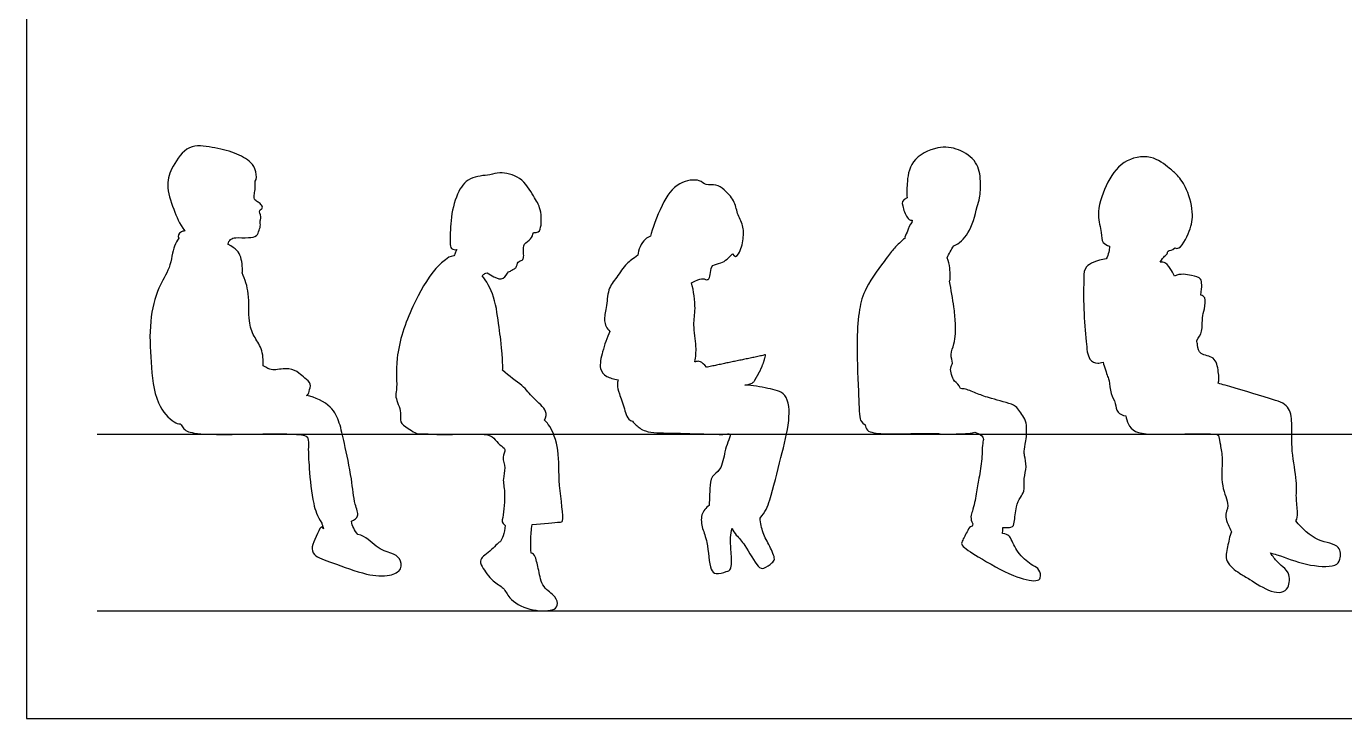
# Model space of a CAD drawing. Header units: millimetres. Extents: x 11.2 to 50.9, y -0.3 to 14.1.
# Drawn here: x 11.175 to 14.019, y 4.306 to 5.799 of the extents above; entities that cross this region are included whole.
import ezdxf

# ---------------------------------------------------------------- set-up
doc = ezdxf.new("R2010")
doc.units = ezdxf.units.MM
for name, color, linetype, true_color in [('AG-DIAGRAM', 7, 'Continuous', 0xfecc66), ('AG-GUIDE', 7, 'Continuous', 0xcccccc), ('AG-OUTLINE', 7, 'Continuous', 0x8000ff), ('X-VPRT', 6, 'Continuous', 0xff00ff)]:
    doc.layers.add(name, color=color, linetype=linetype, true_color=true_color)

msp = doc.modelspace()

# ---------------------------------------------------------------- linework, layer by layer
at = {"layer": 'AG-DIAGRAM'}
msp.add_line((11.3278, 4.5388), (17.0411, 4.5388), dxfattribs=at)
at = {"layer": 'AG-GUIDE'}
msp.add_line((11.3278, 4.9198), (17.0411, 4.9198), dxfattribs=at)
at = {"layer": 'AG-OUTLINE'}
msp.add_lwpolyline([(13.0862, 5.3811), (13.0852, 5.3765)], dxfattribs=at)
for points, knots in [([(11.6686, 5.4653), (11.6731, 5.4683), (11.6709, 5.4887), (11.661, 5.5081), (11.6232, 5.5287), (11.577, 5.5388), (11.5235, 5.5468), (11.49, 5.4976), (11.4749, 5.4576), (11.4922, 5.4053), (11.5056, 5.3738), (11.5171, 5.3581)], [2.88239, 2.88239, 2.88239, 2.88239, 3.151554, 3.439336, 3.820896, 4.245135, 4.664962, 5.103263, 5.493252, 5.935568, 6.338117, 6.338117, 6.338117, 6.338117]), ([(13.226, 5.4109), (13.2283, 5.417), (13.2326, 5.4298), (13.2348, 5.4663), (13.2283, 5.5086), (13.1862, 5.5366), (13.1411, 5.5426), (13.0806, 5.5131), (13.0748, 5.4597), (13.0742, 5.4398), (13.0752, 5.4298)], [-3.034524, -3.034524, -3.034524, -3.034524, -2.769923, -2.410036, -2.02482, -1.617609, -1.215188, -0.747989, -0.328152, 0, 0, 0, 0]), ([(13.6528, 5.3216), (13.664, 5.3151), (13.6852, 5.3567), (13.6943, 5.3912), (13.6814, 5.4479), (13.659, 5.4786), (13.6407, 5.4937), (13.6012, 5.5251), (13.5375, 5.5113), (13.5023, 5.4578), (13.4819, 5.3936), (13.4959, 5.357), (13.4942, 5.3321), (13.506, 5.3276), (13.5116, 5.325)], [-10.45307, -10.45307, -10.45307, -10.45307, -10.062007, -9.671142, -9.223896, -8.859957, -8.568981, -8.159148, -7.702063, -7.22521, -6.739021, -6.367894, -6.085147, -5.878269, -5.878269, -5.878269, -5.878269]), ([(11.6102, 5.3295), (11.6111, 5.3333), (11.6154, 5.3412), (11.6277, 5.3445), (11.6541, 5.3425), (11.6733, 5.3462), (11.6773, 5.3594), (11.6813, 5.3712), (11.6786, 5.3772), (11.6832, 5.3886), (11.6753, 5.4033), (11.6869, 5.4064), (11.6814, 5.4165), (11.674, 5.421), (11.6655, 5.426), (11.667, 5.4387), (11.6697, 5.4501), (11.6693, 5.4603), (11.6686, 5.4653)], [0, 0, 0, 0, 0.198091, 0.396061, 0.696735, 0.941247, 1.145536, 1.344997, 1.485729, 1.682925, 1.896506, 2.053477, 2.22202, 2.3986, 2.567252, 2.76167, 2.963357, 3.187242, 3.187242, 3.187242, 3.187242]), ([(12.2692, 5.3545), (12.279, 5.3538), (12.2871, 5.3625), (12.2868, 5.4065), (12.2693, 5.4328), (12.2444, 5.4766), (12.1959, 5.4862), (12.1758, 5.4777), (12.1285, 5.4764), (12.1022, 5.4377), (12.0892, 5.3826), (12.0899, 5.3347), (12.0896, 5.3191), (12.1005, 5.3167), (12.1036, 5.3178)], [3.165523, 3.165523, 3.165523, 3.165523, 3.364514, 3.749093, 4.093416, 4.507765, 4.90431, 5.186039, 5.575676, 5.967101, 6.424451, 6.836478, 7.050893, 7.246725, 7.246725, 7.246725, 7.246725]), ([(12.6986, 5.3089), (12.703, 5.2994), (12.7155, 5.3099), (12.7227, 5.3412), (12.7227, 5.37), (12.7079, 5.3956), (12.7038, 5.4241), (12.6808, 5.4471), (12.6643, 5.4597), (12.6404, 5.4548), (12.6281, 5.4714), (12.5779, 5.4647), (12.5449, 5.4169), (12.5249, 5.3602), (12.5219, 5.3468)], [3.950387, 3.950387, 3.950387, 3.950387, 4.169793, 4.527587, 4.856642, 5.18386, 5.511788, 5.856127, 6.131952, 6.412687, 6.668728, 7.067749, 7.547575, 8.064151, 8.064151, 8.064151, 8.064151]), ([(13.0752, 5.4298), (13.0634, 5.4251), (13.065, 5.411), (13.0732, 5.3878), (13.0813, 5.3805), (13.0862, 5.3811)], [-1.160699, -1.160699, -1.160699, -1.160699, -0.832069, -0.421818, -0.144905, -0.144905, -0.144905, -0.144905]), ([(13.1758, 5.3263), (13.1873, 5.3303), (13.2111, 5.353), (13.2219, 5.3899), (13.226, 5.4109)], [-5.9933565, -5.9933565, -5.9933565, -5.9933565, -5.5942977, -5.1126451, -5.1126451, -5.1126451, -5.1126451]), ([(13.0852, 5.3765), (13.0806, 5.3732), (13.0768, 5.3555), (13.0692, 5.3452), (13.0707, 5.3425)], [1.7751664, 1.7751664, 1.7751664, 1.7751664, 2.0687333, 2.3014776, 2.3014776, 2.3014776, 2.3014776]), ([(11.5171, 5.3581), (11.5143, 5.3578), (11.505, 5.3552), (11.5009, 5.3466), (11.5042, 5.3423)], [-0.3007623, -0.3007623, -0.3007623, -0.3007623, -0.2220796, 0, 0, 0, 0]), ([(12.1693, 5.268), (12.1741, 5.2648), (12.1879, 5.2566), (12.2046, 5.2506), (12.2144, 5.2708), (12.2194, 5.271), (12.2265, 5.2763), (12.2333, 5.2785), (12.2343, 5.2929), (12.246, 5.2939), (12.2488, 5.3027), (12.2473, 5.3139), (12.2473, 5.3311), (12.2648, 5.3395), (12.2679, 5.3496), (12.2692, 5.3545)], [0.441862, 0.441862, 0.441862, 0.441862, 0.592346, 0.849204, 1.09144, 1.213809, 1.378839, 1.526857, 1.725, 1.902361, 2.061284, 2.25697, 2.482532, 2.721041, 2.942388, 2.942388, 2.942388, 2.942388]), ([(12.5219, 5.3468), (12.5179, 5.3453), (12.5095, 5.3413), (12.4989, 5.3248), (12.4948, 5.3116), (12.4947, 5.3061)], [-2.2731747, -2.2731747, -2.2731747, -2.2731747, -2.0605511, -1.7961351, -1.557107, -1.557107, -1.557107, -1.557107]), ([(11.5042, 5.3423), (11.5006, 5.3369), (11.4922, 5.326), (11.4863, 5.2754), (11.4577, 5.236), (11.4395, 5.1611), (11.4437, 5.076), (11.4514, 4.9878), (11.4883, 4.9461), (11.5032, 4.9421), (11.5074, 4.9419)], [-5.183819, -5.183819, -5.183819, -5.183819, -4.929557, -4.531816, -4.12624, -3.6302, -3.088573, -2.544538, -2.122983, -1.949459, -1.949459, -1.949459, -1.949459]), ([(11.6409, 5.2677), (11.6424, 5.2729), (11.6399, 5.3083), (11.6276, 5.3194), (11.6102, 5.3295)], [-1.7100782, -1.7100782, -1.7100782, -1.7100782, -1.3762297, -1.0143425, -1.0143425, -1.0143425, -1.0143425]), ([(12.1036, 5.3178), (12.1029, 5.3158), (12.1015, 5.3119), (12.0991, 5.3069), (12.0978, 5.3045)], [-0.3072818, -0.3072818, -0.3072818, -0.3072818, -0.1640179, 0, 0, 0, 0]), ([(13.0707, 5.3425), (13.0625, 5.336), (13.0462, 5.3206), (13.0306, 5.2985), (12.9829, 5.2354), (12.9712, 5.1882), (12.9653, 5.1218), (12.9701, 5.017), (12.9721, 4.9544), (12.9763, 4.9455), (12.9845, 4.94)], [0, 0, 0, 0, 0.347046, 0.678041, 1.220462, 1.654867, 2.15551, 2.808781, 3.287536, 3.489585, 3.489585, 3.489585, 3.489585]), ([(13.1615, 5.3), (13.1636, 5.3045), (13.1681, 5.3133), (13.1731, 5.322), (13.1758, 5.3263)], [0, 0, 0, 0, 0.2312439, 0.4641731, 0.4641731, 0.4641731, 0.4641731]), ([(13.5116, 5.325), (13.5116, 5.3208), (13.5108, 5.3123), (13.5072, 5.3025), (13.5048, 5.298)], [-0.4353833, -0.4353833, -0.4353833, -0.4353833, -0.2286058, 0, 0, 0, 0]), ([(13.6212, 5.291), (13.6285, 5.3038), (13.6382, 5.3073), (13.6359, 5.3168), (13.6475, 5.3157), (13.6528, 5.3216)], [0.9592461, 0.9592461, 0.9592461, 0.9592461, 1.2652334, 1.4629662, 1.7505873, 1.7505873, 1.7505873, 1.7505873]), ([(12.0978, 5.3045), (12.0887, 5.3032), (12.0778, 5.2952), (12.0514, 5.2729), (12.0042, 5.194), (11.9691, 5.0905), (11.9763, 5.0157), (11.9694, 5.0004), (11.9867, 4.9664), (11.9783, 4.9446), (11.9997, 4.9325), (12.0178, 4.9178), (12.0329, 4.9206)], [2.887387, 2.887387, 2.887387, 2.887387, 3.126838, 3.46716, 4.034237, 4.67612, 5.168389, 5.401637, 5.754045, 6.018199, 6.29426, 6.627067, 6.627067, 6.627067, 6.627067]), ([(12.4947, 5.3061), (12.4838, 5.2973), (12.4685, 5.289), (12.4492, 5.2573), (12.4282, 5.2326), (12.4283, 5.1922), (12.4187, 5.1655), (12.4275, 5.1474), (12.4341, 5.1413)], [-3.644286, -3.644286, -3.644286, -3.644286, -3.343642, -2.982081, -2.64017, -2.266385, -1.944415, -1.652459, -1.652459, -1.652459, -1.652459]), ([(12.6102, 5.2463), (12.632, 5.2581), (12.6403, 5.2517), (12.6498, 5.2536), (12.6506, 5.2687), (12.6541, 5.2867), (12.6755, 5.2864), (12.6917, 5.3007), (12.6986, 5.3089)], [1.83846, 1.83846, 1.83846, 1.83846, 2.121004, 2.351433, 2.664365, 2.998835, 3.355281, 3.829286, 3.829286, 3.829286, 3.829286]), ([(13.1665, 5.2498), (13.1693, 5.2519), (13.1672, 5.2809), (13.1655, 5.2915), (13.1615, 5.3)], [3.6217849, 3.6217849, 3.6217849, 3.6217849, 3.9565156, 4.2530783, 4.2530783, 4.2530783, 4.2530783]), ([(13.5048, 5.298), (13.4835, 5.295), (13.4571, 5.2826), (13.4563, 5.2559), (13.4549, 5.1875), (13.4615, 5.123), (13.4646, 5.0796), (13.4837, 5.0718), (13.4937, 5.0735), (13.4979, 5.0749)], [-6.192205, -6.192205, -6.192205, -6.192205, -5.822758, -5.525833, -5.023381, -4.51313, -4.132826, -3.870229, -3.714258, -3.714258, -3.714258, -3.714258]), ([(13.6522, 5.2605), (13.6502, 5.2647), (13.6459, 5.2722), (13.6339, 5.2912), (13.625, 5.2911), (13.6212, 5.291)], [-0.6793338, -0.6793338, -0.6793338, -0.6793338, -0.4630853, -0.1974682, 0, 0, 0, 0]), ([(11.6861, 5.0669), (11.687, 5.0792), (11.6848, 5.1047), (11.6652, 5.131), (11.6531, 5.164), (11.6579, 5.2238), (11.6469, 5.2531), (11.6409, 5.2677)], [-1.849311, -1.849311, -1.849311, -1.849311, -1.49891, -1.175011, -0.837056, -0.395907, 0, 0, 0, 0]), ([(12.1586, 5.2613), (12.1602, 5.2631), (12.1642, 5.2662), (12.1676, 5.2675), (12.1693, 5.268)], [0, 0, 0, 0, 0.1554369, 0.2882922, 0.2882922, 0.2882922, 0.2882922]), ([(12.1992, 5.1229), (12.1978, 5.1319), (12.1928, 5.1608), (12.1885, 5.2137), (12.1671, 5.2513), (12.1586, 5.2613)], [1.014862, 1.014862, 1.014862, 1.014862, 1.228535, 1.704645, 2.120581, 2.120581, 2.120581, 2.120581]), ([(13.709, 5.2198), (13.7111, 5.2385), (13.7125, 5.2573), (13.6891, 5.2619), (13.6639, 5.2671), (13.6522, 5.2605)], [-1.173665, -1.173665, -1.173665, -1.173665, -0.819264, -0.50819, -0.120325, -0.120325, -0.120325, -0.120325]), ([(12.6176, 5.0756), (12.6191, 5.0866), (12.622, 5.1084), (12.6126, 5.1562), (12.6204, 5.1905), (12.6149, 5.2283), (12.6102, 5.2463)], [0, 0, 0, 0, 0.340511, 0.743711, 1.098185, 1.539496, 1.539496, 1.539496, 1.539496]), ([(13.1905, 5.0179), (13.1875, 5.0272), (13.1744, 5.0314), (13.166, 5.0633), (13.1757, 5.0721), (13.1665, 5.0935), (13.1793, 5.1144), (13.1802, 5.161), (13.1761, 5.1941), (13.1704, 5.2315), (13.1665, 5.2498)], [5.851882, 5.851882, 5.851882, 5.851882, 6.103288, 6.43994, 6.647239, 6.920257, 7.22446, 7.640597, 8.011455, 8.477706, 8.477706, 8.477706, 8.477706]), ([(13.6999, 5.1219), (13.7045, 5.1279), (13.7133, 5.1409), (13.7108, 5.1716), (13.7169, 5.1883), (13.7206, 5.2151), (13.7121, 5.2183), (13.709, 5.2198)], [-1.317166, -1.317166, -1.317166, -1.317166, -1.040065, -0.727156, -0.469577, -0.186337, 0, 0, 0, 0]), ([(12.4341, 5.1413), (12.4272, 5.1275), (12.4183, 5.0993), (12.4095, 5.0608), (12.4245, 5.0434), (12.442, 5.0385), (12.4523, 5.0368)], [0, 0, 0, 0, 0.402666, 0.76073, 1.035002, 1.280088, 1.280088, 1.280088, 1.280088]), ([(13.7465, 5.0294), (13.749, 5.0352), (13.7465, 5.0559), (13.741, 5.0886), (13.7058, 5.0891), (13.7021, 5.1082), (13.7006, 5.1184), (13.6999, 5.1219)], [-2.141924, -2.141924, -2.141924, -2.141924, -1.867975, -1.543726, -1.236973, -0.978331, -0.852743, -0.852743, -0.852743, -0.852743]), ([(11.7796, 5.0027), (11.7836, 5.0041), (11.7848, 5.0119), (11.7915, 5.0291), (11.7754, 5.0401), (11.7633, 5.0523), (11.7428, 5.064), (11.7097, 5.0571), (11.7005, 5.0593), (11.69, 5.0647), (11.6861, 5.0669)], [1.620604, 1.620604, 1.620604, 1.620604, 1.808894, 2.04106, 2.277356, 2.518881, 2.794857, 3.118374, 3.336843, 3.450697, 3.450697, 3.450697, 3.450697]), ([(12.6422, 5.0639), (12.6322, 5.0774), (12.6248, 5.0777), (12.6185, 5.0759), (12.6176, 5.0756)], [4.5188328, 4.5188328, 4.5188328, 4.5188328, 4.9558233, 5.0219356, 5.0219356, 5.0219356, 5.0219356]), ([(13.4979, 5.0749), (13.501, 5.0646), (13.5073, 5.0436), (13.5123, 5.0352), (13.5127, 5.0059), (13.5265, 4.9875), (13.5255, 4.966), (13.5406, 4.9599), (13.5472, 4.9595)], [-5.437469, -5.437469, -5.437469, -5.437469, -5.107324, -4.919447, -4.616292, -4.335104, -4.074794, -3.856947, -3.856947, -3.856947, -3.856947]), ([(12.2928, 4.9496), (12.2962, 4.9578), (12.3002, 4.9705), (12.2667, 4.998), (12.2472, 5.0255), (12.2163, 5.0442), (12.2028, 5.0575)], [2.81641, 2.81641, 2.81641, 2.81641, 3.05935, 3.431742, 3.796917, 4.208132, 4.208132, 4.208132, 4.208132]), ([(12.4523, 5.0368), (12.4511, 5.0333), (12.4491, 5.0255), (12.4544, 5.0054), (12.4664, 4.9766), (12.4705, 4.9513), (12.4825, 4.9474)], [0, 0, 0, 0, 0.219916, 0.512198, 0.899014, 1.250505, 1.250505, 1.250505, 1.250505]), ([(12.7581, 4.7387), (12.7691, 4.7512), (12.7822, 4.7812), (12.8024, 4.8715), (12.8232, 4.9436), (12.8197, 5.0101), (12.7735, 5.018), (12.742, 5.0254), (12.7253, 5.0257)], [-2.8887, -2.8887, -2.8887, -2.8887, -2.508662, -1.890651, -1.319058, -0.847704, -0.449897, 0, 0, 0, 0]), ([(13.2816, 4.7183), (13.2888, 4.7178), (13.3041, 4.718), (13.307, 4.7306), (13.3096, 4.7633), (13.3186, 4.7832), (13.3296, 4.7959), (13.326, 4.825), (13.334, 4.8482), (13.3286, 4.8732), (13.3267, 4.883), (13.3324, 4.9053), (13.3345, 4.9434), (13.3252, 4.9584), (13.316, 4.972), (13.3076, 4.9841), (13.2533, 4.997), (13.2286, 5.0059), (13.2019, 5.0176), (13.1941, 5.0177), (13.1905, 5.0179)], [5.0769, 5.0769, 5.0769, 5.0769, 5.223031, 5.426568, 5.774184, 6.054887, 6.290366, 6.604242, 6.90886, 7.202112, 7.387742, 7.672806, 8.043046, 8.292702, 8.52765, 8.757156, 9.123859, 9.448822, 9.763434, 9.962967, 9.962967, 9.962967, 9.962967]), ([(13.9138, 4.7326), (13.9172, 4.7367), (13.918, 4.7527), (13.9134, 4.7841), (13.9171, 4.8198), (13.903, 4.8829), (13.9064, 4.941), (13.9007, 4.9832), (13.8555, 4.9969), (13.7784, 5.0204), (13.7509, 5.0281), (13.7465, 5.0294)], [-3.525767, -3.525767, -3.525767, -3.525767, -3.294362, -2.961192, -2.612608, -2.145783, -1.692725, -1.34528, -0.960906, -0.379282, -0.257383, -0.257383, -0.257383, -0.257383]), ([(11.8764, 4.7318), (11.8833, 4.7344), (11.8946, 4.7432), (11.8816, 4.771), (11.8781, 4.8241), (11.8613, 4.8992), (11.852, 4.9432), (11.8352, 4.9822), (11.7984, 4.9998), (11.7796, 5.0027)], [4.332442, 4.332442, 4.332442, 4.332442, 4.558038, 4.851538, 5.28042, 5.789983, 6.177523, 6.540013, 6.975336, 6.975336, 6.975336, 6.975336]), ([(12.2664, 4.7248), (12.2911, 4.727), (12.3241, 4.7298), (12.3367, 4.7303), (12.3216, 4.8163), (12.3264, 4.8813), (12.31, 4.9327), (12.2959, 4.947), (12.2928, 4.9496)], [-3.525305, -3.525305, -3.525305, -3.525305, -3.104969, -2.953487, -2.45249, -1.95281, -1.510862, -1.401041, -1.401041, -1.401041, -1.401041]), ([(13.5472, 4.9595), (13.5477, 4.9532), (13.5519, 4.9406), (13.567, 4.9184), (13.6439, 4.9199), (13.744, 4.9207), (13.7472, 4.9179), (13.7511, 4.8948), (13.7571, 4.8645), (13.75, 4.8083), (13.773, 4.7661), (13.7566, 4.742), (13.7707, 4.7188), (13.7746, 4.7092)], [0, 0, 0, 0, 0.256383, 0.534492, 1.043444, 1.558159, 1.854761, 2.110417, 2.441455, 2.887234, 3.279494, 3.575123, 3.902214, 3.902214, 3.902214, 3.902214]), ([(11.5074, 4.9419), (11.5101, 4.9389), (11.5151, 4.9287), (11.533, 4.9201), (11.599, 4.918), (11.7734, 4.9221), (11.7847, 4.9109), (11.783, 4.8893), (11.785, 4.8446), (11.7927, 4.7724), (11.8024, 4.7431), (11.8124, 4.7279)], [0, 0, 0, 0, 0.215999, 0.758382, 1.437903, 1.925364, 2.146496, 2.418043, 2.836983, 3.378214, 3.74412, 3.74412, 3.74412, 3.74412]), ([(12.0329, 4.9206), (12.0456, 4.9199), (12.069, 4.9177), (12.1661, 4.922), (12.1834, 4.9137), (12.1949, 4.8962), (12.2119, 4.8878), (12.2002, 4.8691), (12.2105, 4.8467), (12.2016, 4.8225), (12.2092, 4.7942), (12.2046, 4.7419), (12.1997, 4.7279), (12.2085, 4.7227)], [-7.40677, -7.40677, -7.40677, -7.40677, -7.043578, -6.499467, -6.192688, -5.932774, -5.705829, -5.463334, -5.180033, -4.895306, -4.573669, -4.143647, -3.915562, -3.915562, -3.915562, -3.915562]), ([(12.4825, 4.9474), (12.4851, 4.9444), (12.4911, 4.9385), (12.5114, 4.9217), (12.5651, 4.9226), (12.6183, 4.9203), (12.6523, 4.9199), (12.6826, 4.9185), (12.697, 4.9221), (12.6872, 4.8994), (12.6817, 4.8824), (12.6752, 4.8409), (12.6518, 4.8307), (12.6498, 4.8016), (12.6487, 4.7827), (12.6484, 4.7661)], [0, 0, 0, 0, 0.208362, 0.502728, 0.945637, 1.39191, 1.737371, 2.072464, 2.255806, 2.484494, 2.761558, 3.139728, 3.425254, 3.735634, 4.058854, 4.058854, 4.058854, 4.058854]), ([(12.9845, 4.94), (12.9854, 4.9359), (12.9869, 4.924), (13.0272, 4.9191), (13.0864, 4.9214), (13.1181, 4.9207), (13.1434, 4.9213)], [0, 0, 0, 0, 0.214202, 0.572559, 1.03474, 1.498746, 1.498746, 1.498746, 1.498746]), ([(13.1434, 4.9213), (13.1517, 4.9185), (13.1816, 4.9208), (13.2075, 4.9206), (13.2214, 4.9237)], [0.4527383, 0.4527383, 0.4527383, 0.4527383, 0.8742499, 1.2843483, 1.2843483, 1.2843483, 1.2843483]), ([(13.2214, 4.9237), (13.2426, 4.9161), (13.2366, 4.9014), (13.2377, 4.8659), (13.23, 4.8249), (13.2246, 4.7915), (13.2176, 4.7548), (13.2102, 4.7384), (13.2173, 4.7261)], [1.960866, 1.960866, 1.960866, 1.960866, 2.269883, 2.732712, 3.22725, 3.677151, 4.147657, 4.498619, 4.498619, 4.498619, 4.498619]), ([(12.6484, 4.7661), (12.6415, 4.7608), (12.6284, 4.7467), (12.6333, 4.7142), (12.6457, 4.6881), (12.6486, 4.6276), (12.6623, 4.6164), (12.6854, 4.6229), (12.6975, 4.6271), (12.6965, 4.6635), (12.6929, 4.6899), (12.696, 4.71), (12.6975, 4.7168)], [0, 0, 0, 0, 0.300971, 0.62011, 0.95424, 1.404316, 1.625921, 1.904644, 2.098796, 2.433138, 2.787008, 2.970008, 2.970008, 2.970008, 2.970008]), ([(11.8124, 4.7279), (11.813, 4.7258), (11.8144, 4.7215), (11.8158, 4.7177), (11.8165, 4.7157)], [0, 0, 0, 0, 0.1489661, 0.2922775, 0.2922775, 0.2922775, 0.2922775]), ([(11.8907, 4.7031), (11.8871, 4.7071), (11.8807, 4.7162), (11.8774, 4.7265), (11.8764, 4.7318)], [-0.4642305, -0.4642305, -0.4642305, -0.4642305, -0.2313401, 0, 0, 0, 0]), ([(12.2085, 4.7227), (12.2079, 4.7151), (12.2046, 4.7008), (12.2005, 4.6917), (12.1984, 4.6878)], [-0.4965585, -0.4965585, -0.4965585, -0.4965585, -0.222964, -0.020557, -0.020557, -0.020557, -0.020557]), ([(12.2642, 4.6631), (12.2635, 4.6724), (12.263, 4.6918), (12.2648, 4.7137), (12.2664, 4.7248)], [0.017393, 0.017393, 0.017393, 0.017393, 0.3129304, 0.645792, 0.645792, 0.645792, 0.645792]), ([(12.6975, 4.7168), (12.6998, 4.7115), (12.7089, 4.698), (12.7266, 4.6823), (12.7509, 4.6324), (12.7664, 4.6279), (12.7836, 4.6417), (12.7922, 4.6496), (12.7783, 4.6799), (12.7639, 4.7039), (12.7591, 4.7277), (12.7581, 4.7387)], [0.414205, 0.414205, 0.414205, 0.414205, 0.62011, 0.95424, 1.404316, 1.625921, 1.904644, 2.098796, 2.433138, 2.787008, 3.098935, 3.098935, 3.098935, 3.098935]), ([(13.2158, 4.7212), (13.2101, 4.7203), (13.2062, 4.7111), (13.1932, 4.6891), (13.1915, 4.6777), (13.2327, 4.6523), (13.2998, 4.6132), (13.3513, 4.6002), (13.3613, 4.6061), (13.3625, 4.6099)], [-2.311125, -2.311125, -2.311125, -2.311125, -2.100362, -1.787926, -1.607094, -1.206861, -0.638981, -0.206922, 0, 0, 0, 0]), ([(13.8589, 4.6635), (13.8634, 4.6622), (13.8894, 4.655), (13.9316, 4.6357), (13.9987, 4.6317), (14.0109, 4.6489), (14.0112, 4.6832), (13.9569, 4.6861), (13.9274, 4.7164), (13.9138, 4.7326)], [0.898968, 0.898968, 0.898968, 0.898968, 1.004735, 1.481031, 1.936123, 2.178355, 2.470825, 2.865297, 3.329316, 3.329316, 3.329316, 3.329316]), ([(11.8112, 4.7187), (11.8079, 4.7174), (11.8004, 4.6967), (11.7901, 4.6778), (11.7942, 4.6552), (11.8388, 4.642), (11.9074, 4.6147), (11.9567, 4.612), (11.9875, 4.6258), (11.9822, 4.6536), (11.9629, 4.6631), (11.9279, 4.6733), (11.9082, 4.7001), (11.8907, 4.7031)], [0, 0, 0, 0, 0.285293, 0.577776, 0.827728, 1.221518, 1.749284, 2.173025, 2.4873, 2.766635, 3.034883, 3.401492, 3.779176, 3.779176, 3.779176, 3.779176]), ([(13.3625, 4.6099), (13.3641, 4.6145), (13.3613, 4.6292), (13.3452, 4.636), (13.3153, 4.6594), (13.3001, 4.6911), (13.2955, 4.7027), (13.2813, 4.7054)], [-4.635895, -4.635895, -4.635895, -4.635895, -4.373251, -4.111217, -3.718006, -3.336372, -3.080628, -3.080628, -3.080628, -3.080628]), ([(13.7746, 4.7092), (13.7707, 4.6988), (13.7669, 4.6772), (13.7587, 4.6435), (13.7929, 4.6184), (13.8148, 4.6065), (13.8628, 4.5743), (13.9005, 4.5789), (13.9013, 4.6223), (13.8809, 4.6374), (13.8746, 4.6429), (13.8637, 4.656), (13.8589, 4.6635)], [0, 0, 0, 0, 0.337297, 0.66186, 1.015057, 1.314532, 1.755937, 2.194786, 2.521988, 2.801781, 3.034586, 3.26622, 3.26622, 3.26622, 3.26622]), ([(12.1984, 4.6878), (12.1957, 4.6885), (12.1785, 4.6676), (12.1508, 4.6508), (12.1583, 4.6325), (12.1805, 4.6011), (12.2065, 4.5893), (12.216, 4.5633), (12.2591, 4.5378), (12.31, 4.5373), (12.3194, 4.5458), (12.3205, 4.5505)], [-2.871407, -2.871407, -2.871407, -2.871407, -2.577446, -2.246206, -2.017878, -1.655588, -1.350506, -1.057772, -0.639693, -0.234773, 0, 0, 0, 0]), ([(12.3205, 4.5505), (12.3217, 4.5556), (12.3177, 4.5715), (12.287, 4.5882), (12.281, 4.6252), (12.2746, 4.6537), (12.2686, 4.6628), (12.2642, 4.6631)], [-5.426397, -5.426397, -5.426397, -5.426397, -5.16721, -4.830174, -4.471904, -4.147202, -3.948278, -3.948278, -3.948278, -3.948278])]:
    msp.add_open_spline(points, degree=3, knots=knots, dxfattribs=at)
for points in [[(12.2028, 5.0575), (12.2031, 5.0655), (12.2032, 5.073), (12.1992, 5.1229)], [(13.2173, 4.7261), (13.2168, 4.7244), (13.2163, 4.7228), (13.2158, 4.7212)], [(11.8165, 4.7157), (11.8144, 4.7177), (11.8129, 4.7193), (11.8112, 4.7187)], [(13.2813, 4.7054), (13.2813, 4.7084), (13.2813, 4.7115), (13.2816, 4.7183)]]:
    msp.add_open_spline(points, degree=3, dxfattribs=at)
msp.add_rational_spline([(12.7253, 5.0257), (12.7394, 5.0279), (12.7436, 5.0308), (12.7462, 5.0353), (12.7557, 5.0515), (12.7652, 5.0676), (12.7698, 5.0906), (12.7272, 5.0817), (12.6847, 5.0728), (12.6422, 5.0639)], [1, 0.935681509031, 0.935681509031, 1, 1, 1, 1, 1, 1, 1], degree=3, knots=[-1.164535, -1.164535, -1.164535, -1.164535, -1.110477, -1.110477, -1.110477, -0.673312, -0.673312, -0.673312, 0, 0, 0, 0], dxfattribs=at)
at = {"layer": 'X-VPRT'}
msp.add_lwpolyline([(11.1754, 5.8299), (11.1754, 4.3059), (17.1935, 4.3059), (17.1935, 5.8299)], close=True, dxfattribs=at)

doc.saveas('drawing.dxf')
